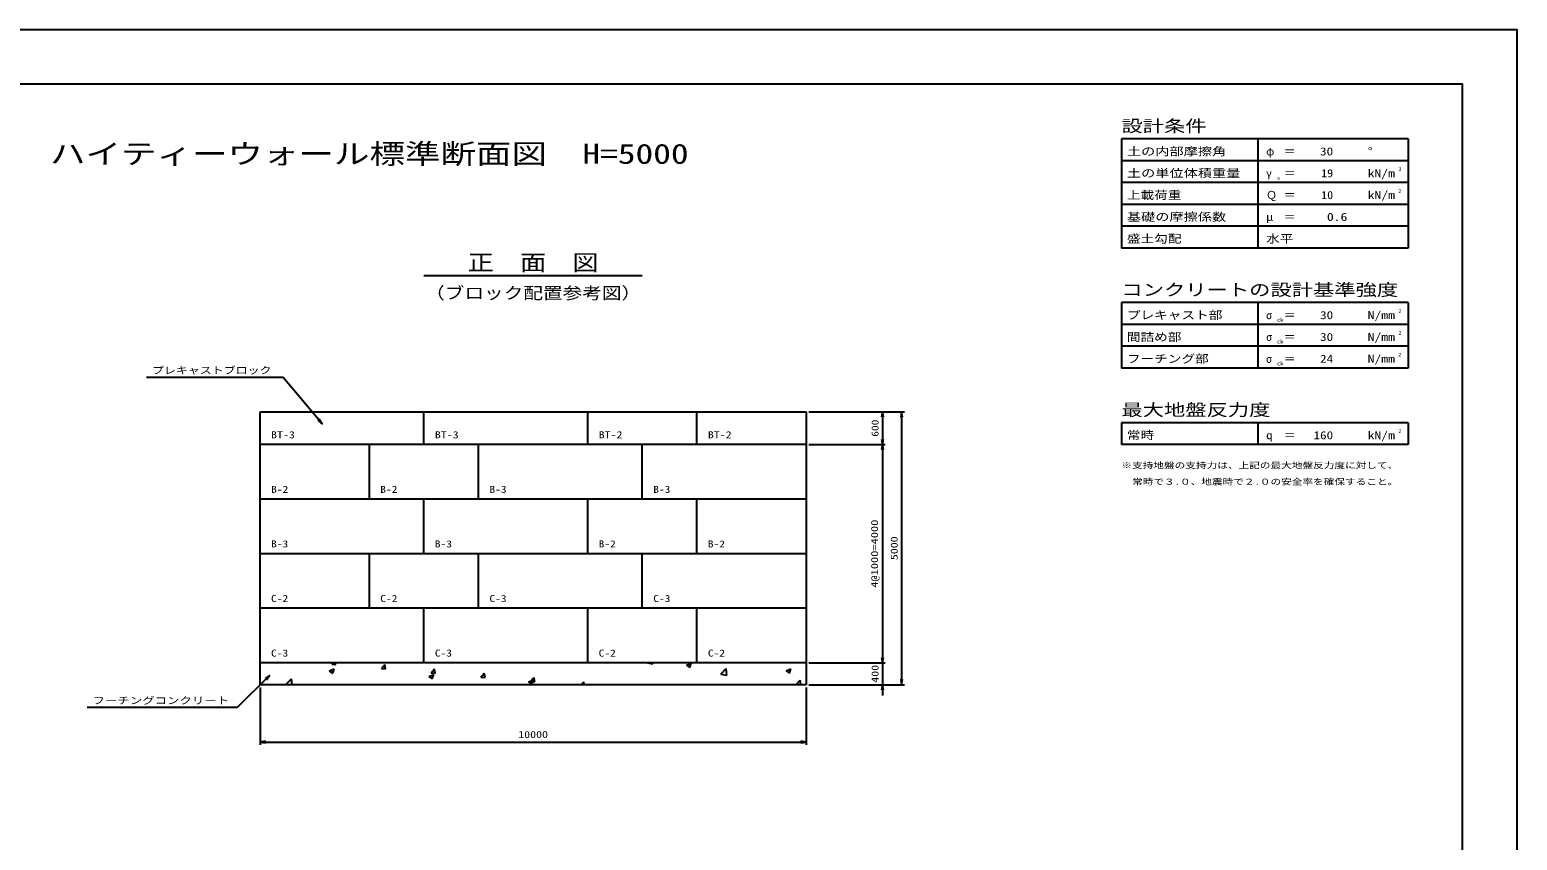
# Model space of a CAD drawing. Units: millimetres at full size. Extents: x 0 to 42050, y 0 to 29700.
# Drawn here: x 14805 to 42050, y 14850 to 29700 of the extents above; entities that cross this region are included whole.
import ezdxf
from ezdxf.enums import TextEntityAlignment as Align

# ---------------------------------------------------------------- set-up
doc = ezdxf.new("R2010")
doc.units = ezdxf.units.MM
doc.layers.add('0_2', color=7, linetype='Continuous')
for name, color, linetype, lineweight in [('D-STR-DIM', 7, 'Continuous', 25), ('D-STR-STRn', 2, 'Continuous', 25), ('D-STR-TXT', 7, 'Continuous', 25), ('D-TTL', 2, 'Continuous', 25), ('D-TTL-FRAM', 2, 'Continuous', 25), ('D-TTL-LINE', 7, 'Continuous', 25), ('D-TTL-TXT', 7, 'Continuous', 25)]:
    doc.layers.add(name, color=color, linetype=linetype, lineweight=lineweight)
doc.styles.add('ＭＳ ゴシック', font='')
doc.styles.get('ＭＳ ゴシック').set_extended_font_data('MS Gothic')

# ---------------------------------------------------------------- blocks, each defined once
blk = doc.blocks.new('open_arrow')
at = {"color": 0, "linetype": 'Continuous', "lineweight": -2}
blk.add_lwpolyline([(7.5, 1.25), (0, 0), (7.5, -1.25)], dxfattribs=at)

msp = doc.modelspace()

# ---------------------------------------------------------------- linework, layer by layer
at = {"layer": 'D-STR-DIM'}
for p, q in [((29075, 22700), (30475, 22700)), ((29075, 22700), (30825, 22700)), ((30425, 22700), (30425, 22100)), ((30775, 22700), (30775, 17700)), ((29075, 22100), (30475, 22100)), ((29075, 22100), (30475, 22100)), ((30425, 22100), (30425, 18100)), ((30425, 18300), (30425, 17500)), ((29075, 18100), (30475, 18100)), ((29075, 18100), (30475, 18100)), ((19025, 17650), (19025, 16600)), ((29025, 17650), (29025, 16600)), ((29075, 17700), (30475, 17700)), ((29075, 17700), (30825, 17700)), ((19025, 16650), (29025, 16650))]:
    msp.add_line(p, q, dxfattribs=at)
at = {"layer": 'D-STR-STRn', "color": 1}
for p, q in [((19025, 22700), (29025, 22700)), ((19025, 17700), (19025, 22700)), ((22025, 22100), (22025, 22700)), ((25025, 22100), (25025, 22700)), ((27025, 22100), (27025, 22700)), ((27025, 22100), (27025, 22700)), ((29025, 22700), (29025, 17700)), ((29025, 22100), (19025, 22100)), ((21025, 21100), (21025, 22100)), ((23025, 21100), (23025, 22100)), ((26025, 21100), (26025, 22100)), ((29025, 21100), (19025, 21100)), ((22025, 20100), (22025, 21100)), ((25025, 20100), (25025, 21100)), ((27025, 20100), (27025, 21100)), ((29025, 20100), (19025, 20100)), ((21025, 19100), (21025, 20100)), ((23025, 19100), (23025, 20100)), ((26025, 19100), (26025, 20100)), ((29025, 19100), (19025, 19100)), ((22025, 18100), (22025, 19100)), ((25025, 18100), (25025, 19100)), ((27025, 18100), (27025, 19100)), ((29025, 18100), (19025, 18100)), ((29025, 17700), (19025, 17700))]:
    msp.add_line(p, q, dxfattribs=at)
at = {"layer": 'D-STR-STRn'}
for p, q in [((20290.399, 17953.755), (20379.323, 17987.889)), ((20335.863, 18078.306), (20411.773, 18071.664)), ((20335.882, 18078.319), (20354.074, 18100)), ((20353.602, 17911.116), (20379.353, 17987.861)), ((20411.882, 18071.534), (20406.631, 18100)), ((21246.783, 17998.61), (21322.693, 17991.969)), ((21246.805, 17998.624), (21308.031, 18071.589)), ((21322.801, 17991.833), (21308.117, 18071.44)), ((22157.729, 17918.928), (22218.954, 17991.894)), ((22233.72, 17912.131), (22219.036, 17991.738)), ((26120.669, 18100), (26219.04, 18084.743)), ((26219.014, 18084.792), (26217.245, 18100)), ((26832.952, 18058.23), (26921.876, 18092.365)), ((26832.959, 18058.197), (26896.132, 18015.587)), ((26896.146, 18015.597), (26921.897, 18092.342)), ((27461.451, 17892.136), (27560.369, 17995.23)), ((27574.409, 17874.581), (27560.378, 17995.192)), ((28658.109, 17956.517), (28747.032, 17990.652)), ((28721.3, 17913.886), (28747.051, 17990.631)), ((19497.454, 17706.063), (19596.373, 17809.157)), ((19609.074, 17700), (19596.38, 17809.121)), ((20290.415, 17953.72), (20353.588, 17911.109)), ((22115.556, 17852.042), (22204.479, 17886.176)), ((22115.569, 17852.008), (22178.742, 17809.397)), ((22157.704, 17918.915), (22233.614, 17912.274)), ((22178.756, 17809.405), (22204.507, 17886.15)), ((23068.624, 17839.22), (23144.534, 17832.579)), ((23068.652, 17839.233), (23129.877, 17912.199)), ((23144.64, 17832.43), (23129.956, 17912.037)), ((23940.713, 17750.329), (24029.636, 17784.463)), ((23940.723, 17750.295), (24003.896, 17707.685)), ((23979.544, 17759.525), (24055.455, 17752.883)), ((23979.575, 17759.537), (24040.801, 17832.503)), ((24003.91, 17707.694), (24029.661, 17784.439)), ((24055.559, 17752.728), (24040.875, 17832.336)), ((24907.413, 17700), (24951.724, 17752.808)), ((24961.503, 17700), (24951.794, 17752.634)), ((27461.486, 17892.047), (27574.435, 17874.529)), ((28658.113, 17956.485), (28721.286, 17913.874)), ((28834.19, 17700), (28915.765, 17785.018)), ((28925.66, 17700), (28915.773, 17784.981)), ((19497.486, 17705.991), (19536.114, 17700))]:
    msp.add_line(p, q, dxfattribs=at)
at = {"layer": 'D-STR-TXT'}
for p, q in [((19445, 23330), (16945, 23330)), ((20159.469, 22478.677), (19445, 23330)), ((19198.868, 17871.095), (18605, 17280)), ((18605, 17280), (15855, 17280))]:
    msp.add_line(p, q, dxfattribs=at)
at = {"layer": 'D-TTL'}
for points in [[(0, 0), (42050, 0), (42050, 29700), (0, 29700)], [(1000, 1000), (41050, 1000), (41050, 28700), (1000, 28700)]]:
    msp.add_lwpolyline(points, close=True, dxfattribs=at)
at = {"layer": 'D-TTL-FRAM'}
for p, q in [((40050, 27700), (34800, 27700)), ((34800, 27700), (34800, 25700)), ((40050, 27700), (40050, 25700)), ((40050, 25700), (34800, 25700)), ((40050, 24700), (34800, 24700)), ((34800, 24700), (34800, 23500)), ((40050, 24700), (40050, 23500)), ((40050, 23500), (34800, 23500)), ((40050, 22500), (34800, 22500)), ((34800, 22500), (34800, 22100)), ((40050, 22500), (40050, 22100)), ((40050, 22100), (34800, 22100))]:
    msp.add_line(p, q, dxfattribs=at)
at = {"layer": 'D-TTL-LINE'}
for p, q in [((37300, 27700), (37300, 25700)), ((40050, 27300), (34800, 27300)), ((40050, 26900), (34800, 26900)), ((40050, 26500), (34800, 26500)), ((40050, 26100), (34800, 26100)), ((37300, 24700), (37300, 23500)), ((40050, 24300), (34800, 24300)), ((40050, 23900), (34800, 23900)), ((37300, 22500), (37300, 22100))]:
    msp.add_line(p, q, dxfattribs=at)
at = {"layer": 'D-TTL-TXT'}
msp.add_line((22025, 25200), (26025, 25200), dxfattribs=at)

# ---------------------------------------------------------------- block references
at = {"layer": 'D-STR-DIM', "xscale": 13.3, "yscale": 13.3}
for p, rotation in [((30425, 22700), 270), ((30775, 22700), 270), ((30425, 22100), 90), ((30425, 22100), 270), ((30425, 18100), 90), ((30425, 18100), 90), ((30775, 17700), 90), ((30425, 17700), 270), ((29025, 16650), 180)]:
    msp.add_blockref('open_arrow', p, dxfattribs=dict(at, rotation=rotation))
msp.add_blockref('open_arrow', (19025, 16650), dxfattribs=at)
at = {"layer": 'D-STR-TXT', "xscale": 13.3, "yscale": 13.3}
for p, rotation in [((20159.469, 22478.677), 130), ((19198.868, 17871.095), 224.9)]:
    msp.add_blockref('open_arrow', p, dxfattribs=dict(at, rotation=rotation))

# ---------------------------------------------------------------- texts
at = {"layer": '0_2', "style": 'ＭＳ ゴシック', "width": 1.3}
for s, p in [('※支持地盤の支持力は、上記の最大地盤反力度に対して、', (34800, 21630)), ('\u3000常時で３.０、地震時で２.０の安全率を確保すること。', (34800, 21330))]:
    msp.add_text(s, height=110, dxfattribs=at).set_placement(p, align=Align.BOTTOM_LEFT)
at = {"layer": 'D-STR-DIM', "style": 'ＭＳ ゴシック'}
for s, width, p in [('600', 1.2, (30287.5, 22400)), ('4@1000=4000', 1.3, (30278.173, 20100)), ('5000', 1.25, (30637.5, 20200)), ('400', 1.25, (30287.5, 17900))]:
    msp.add_text(s, height=128.3, rotation=90, dxfattribs=dict(at, width=width)).set_placement(p, align=Align.MIDDLE_CENTER)
at = {"layer": 'D-STR-DIM', "style": 'ＭＳ ゴシック', "width": 1.25}
msp.add_text('10000', height=128.3, dxfattribs=at).set_placement((24025, 16787.5), align=Align.MIDDLE_CENTER)
at = {"layer": 'D-STR-TXT', "style": 'ＭＳ ゴシック'}
for s, width, p in [('プレキャストブロック', 1.25, (17045, 23356.667)), ('BT-3', 1.25, (19225, 22176.667)), ('BT-3', 1.25, (22225, 22176.667)), ('BT-2', 1.25, (25225, 22176.667)), ('BT-2', 1.25, (27225, 22176.667)), ('B-2', 1.2, (19225, 21176.667)), ('B-2', 1.2, (21225, 21176.667)), ('B-3', 1.2, (23225, 21176.667)), ('B-3', 1.2, (26225, 21176.667)), ('B-3', 1.2, (19225, 20176.667)), ('B-3', 1.2, (22225, 20176.667)), ('B-2', 1.2, (25225, 20176.667)), ('B-2', 1.2, (27225, 20176.667)), ('C-2', 1.2, (19225, 19176.667)), ('C-2', 1.2, (21225, 19176.667)), ('C-3', 1.2, (23225, 19176.667)), ('C-3', 1.2, (26225, 19176.667)), ('C-3', 1.2, (19225, 18176.667)), ('C-3', 1.2, (22225, 18176.667)), ('C-2', 1.2, (25225, 18176.667)), ('C-2', 1.2, (27225, 18176.667)), ('フーチングコンクリート', 1.3, (15955, 17306.667))]:
    msp.add_text(s, height=128.3, dxfattribs=dict(at, width=width)).set_placement(p, align=Align.BOTTOM_LEFT)
at = {"layer": 'D-TTL-TXT', "style": 'ＭＳ ゴシック'}
for s, height, width, p in [('設計条件', 219.9, 1.3, (34800, 27760)), ('土の内部摩擦角', 146.6, 1.3, (34900, 27353.333)), ('°', 146.6, 1.25, (39310, 27353.333)), ('＝', 146.6, 1.1, (37770, 27353.333)), ('土の単位体積重量', 146.6, 1.3, (34900, 26953.333)), ('γ', 146.6, 0.95, (37450, 26953.333)), ('s', 73.31, 1.15, (37650, 26926.667)), ('＝', 146.6, 1.1, (37770, 26953.333)), ('kN/m', 146.6, 1.25, (39310, 26953.333)), ('3', 73.31, 1.15, (39870, 27086.667)), ('上載荷重', 146.6, 1.25, (34900, 26553.333)), ('＝', 146.6, 1.1, (37770, 26553.333)), ('kN/m', 146.6, 1.25, (39310, 26553.333)), ('2', 73.31, 1.15, (39870, 26686.667)), ('基礎の摩擦係数', 146.6, 1.3, (34900, 26153.333)), ('μ', 146.6, 1.05, (37450, 26153.333)), ('＝', 146.6, 1.1, (37770, 26153.333)), ('盛土勾配', 146.6, 1.25, (34900, 25753.333)), ('水平', 146.6, 1.25, (37450, 25753.333)), ('コンクリートの設計基準強度', 219.9, 1.3, (34800, 24760)), ('プレキャスト部', 146.6, 1.25, (34900, 24353.333)), ('N/mm', 146.6, 1.25, (39310, 24353.333)), ('2', 73.31, 1.15, (39870, 24486.667)), ('σ', 146.6, 0.9, (37450, 24353.333)), ('ck', 73.31, 1.2, (37650, 24326.667)), ('＝', 146.6, 1.1, (37770, 24353.333)), ('間詰め部', 146.6, 1.25, (34900, 23953.333)), ('σ', 146.6, 0.9, (37450, 23953.333)), ('ck', 73.31, 1.2, (37650, 23926.667)), ('＝', 146.6, 1.1, (37770, 23953.333)), ('N/mm', 146.6, 1.25, (39310, 23953.333)), ('2', 73.31, 1.15, (39870, 24086.667)), ('フーチング部', 146.6, 1.25, (34900, 23553.333)), ('σ', 146.6, 0.9, (37450, 23553.333)), ('＝', 146.6, 1.1, (37770, 23553.333)), ('N/mm', 146.6, 1.25, (39310, 23553.333)), ('2', 73.31, 1.15, (39870, 23686.667)), ('ck', 73.31, 1.2, (37650, 23526.667)), ('最大地盤反力度', 219.9, 1.3, (34800, 22560)), ('常時', 146.6, 1.25, (34900, 22153.333)), ('kN/m', 146.6, 1.25, (39310, 22153.333)), ('2', 73.31, 1.15, (39870, 22286.667)), ('q', 146.6, 1.2, (37450, 22153.333)), ('＝', 146.6, 1.1, (37770, 22153.333))]:
    msp.add_text(s, height=height, dxfattribs=dict(at, width=width)).set_placement(p, align=Align.BOTTOM_LEFT)
for s, height, width, p in [('ハイティーウォール標準断面図\u3000H=5000', 366.6, 1.3, (21025, 27133.333)), ('正\u3000面\u3000図', 293.3, 1.2, (24025, 25200)), ('（ブロック配置参考図）', 219.9, 1.2, (24025, 24700))]:
    msp.add_text(s, height=height, dxfattribs=dict(at, width=width)).set_placement(p, align=Align.BOTTOM_CENTER)
for s, p in [('φ', (37450, 27353.333)), ('Ｑ', (37450, 26553.333))]:
    msp.add_text(s, height=146.6, dxfattribs=at).set_placement(p, align=Align.BOTTOM_LEFT)
for s, width, p in [('30', 1.2, (38678.071, 27353.333)), ('19', 1.1, (38678.071, 26953.333)), ('10', 1.1, (38678.071, 26553.333)), ('0.6', 1.25, (38938.071, 26153.333)), ('30', 1.2, (38678.071, 24353.333)), ('30', 1.2, (38678.071, 23953.333)), ('24', 1.2, (38678.071, 23553.333)), ('160', 1.2, (38678.071, 22153.333))]:
    msp.add_text(s, height=146.6, dxfattribs=dict(at, width=width)).set_placement(p, align=Align.BOTTOM_RIGHT)

doc.saveas('drawing.dxf')
